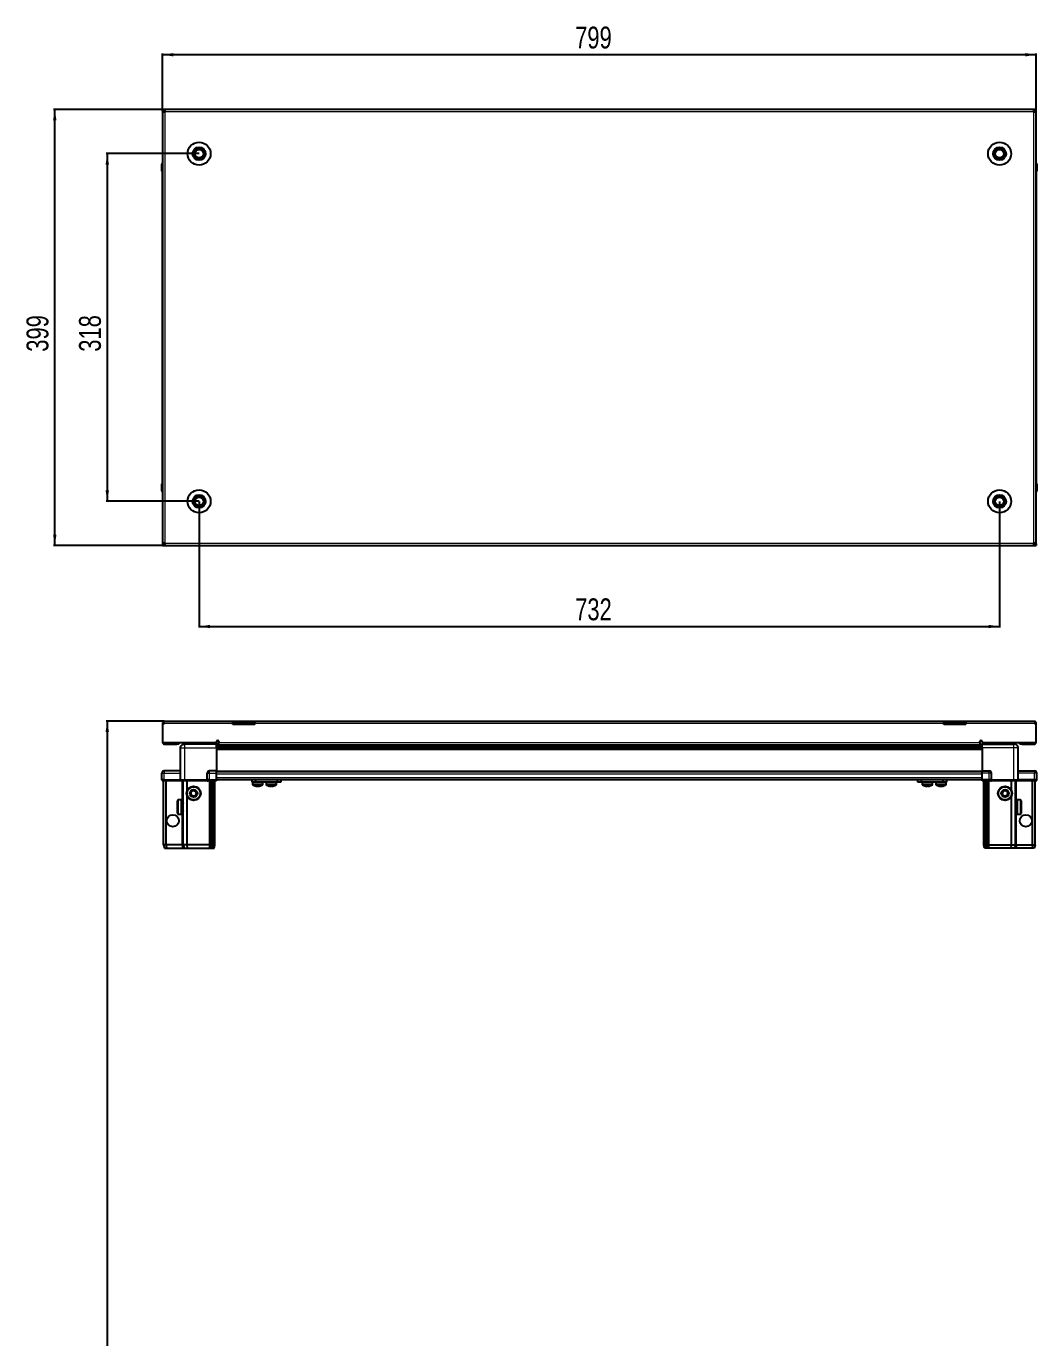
# Model space of a CAD drawing. Header units: millimetres. Extents: x 834 to 4645, y -697 to 1802.
# Drawn here: x 834 to 1758, y 553 to 1752 of the extents above; entities that cross this region are included whole.
import ezdxf

# ---------------------------------------------------------------- set-up
doc = ezdxf.new("R2010")
doc.units = ezdxf.units.MM
doc.layers.add('FORMAT', color=7, linetype='Continuous')
doc.styles.add('SLDTEXTSTYLE0', font='TXT', dxfattribs={"width": 0.75})
doc.dimstyles.new('SLDDIMSTYLE0', dxfattribs={"dimtxt": 20, "dimasz": 10, "dimexe": 0, "dimexo": 0.0625, "dimgap": 5, "dimtad": 2, "dimdec": 1, "dimrnd": 1e-09, "dimzin": 12, "dimdsep": 46, "dimtxsty": 'SLDTEXTSTYLE0', "dimsah": 1, "dimcen": 0.09, "dimadec": 0, "dimazin": 3, "dimtfac": 1, "dimtofl": 0, "dimtmove": 0, "dimatfit": 3, "dimfxl": 0, "dimfrac": 2, "dimtolj": 1, "dimtzin": 12, "dimarcsym": 0})

# ---------------------------------------------------------------- blocks, each defined once
blk = doc.blocks.new('_D')
at = {"layer": 'FORMAT'}
for p, q in [((958.3, 1676.3), (858.8, 1676.3)), ((859.8, 1277.3), (859.8, 1676.3)), ((958.3, 1277.3), (858.8, 1277.3))]:
    blk.add_line(p, q, dxfattribs=at)
for points in [[(859.8, 1676.3), (858.3, 1666.3), (861.4, 1666.3)], [(859.8, 1277.3), (861.4, 1287.3), (858.3, 1287.3)]]:
    blk.add_solid(points, dxfattribs=at)
at = {"layer": 'FORMAT', "insert": (834, 1454.6), "char_height": 20, "attachment_point": 1, "rotation": 90, "style": 'SLDTEXTSTYLE0'}
blk.add_mtext('399', dxfattribs=at)
blk = doc.blocks.new('_D_1')
at = {"layer": 'FORMAT'}
for p, q in [((958.3, 1676.3), (958.3, 1727.3)), ((1757.3, 1726.3), (958.3, 1726.3)), ((1757.3, 1676.3), (1757.3, 1727.3))]:
    blk.add_line(p, q, dxfattribs=at)
for points in [[(958.3, 1726.3), (968.3, 1724.7), (968.3, 1727.8)], [(1757.3, 1726.3), (1747.3, 1727.8), (1747.3, 1724.7)]]:
    blk.add_solid(points, dxfattribs=at)
at = {"layer": 'FORMAT', "insert": (1335.7, 1752), "char_height": 20, "attachment_point": 1, "style": 'SLDTEXTSTYLE0'}
blk.add_mtext('799', dxfattribs=at)
blk = doc.blocks.new('_D_2')
at = {"layer": 'FORMAT'}
for p, q in [((991.8, 1317.7), (991.8, 1202.3)), ((1723.8, 1317.7), (1723.8, 1202.3)), ((991.8, 1203.3), (1723.8, 1203.3))]:
    blk.add_line(p, q, dxfattribs=at)
for points in [[(991.8, 1203.3), (1001.8, 1201.7), (1001.8, 1204.8)], [(1723.8, 1203.3), (1713.8, 1204.8), (1713.8, 1201.7)]]:
    blk.add_solid(points, dxfattribs=at)
at = {"layer": 'FORMAT', "insert": (1335.7, 1229), "char_height": 20, "attachment_point": 1, "style": 'SLDTEXTSTYLE0'}
blk.add_mtext('732', dxfattribs=at)
blk = doc.blocks.new('_D_3')
at = {"layer": 'FORMAT'}
for p, q in [((991.8, 1635.8), (906.8, 1635.8)), ((907.8, 1635.8), (907.8, 1317.8)), ((991.8, 1317.8), (906.8, 1317.8))]:
    blk.add_line(p, q, dxfattribs=at)
for points in [[(907.8, 1635.8), (906.3, 1625.8), (909.4, 1625.8)], [(907.8, 1317.8), (909.4, 1327.8), (906.3, 1327.8)]]:
    blk.add_solid(points, dxfattribs=at)
at = {"layer": 'FORMAT', "insert": (882, 1454.6), "char_height": 20, "attachment_point": 1, "rotation": 90, "style": 'SLDTEXTSTYLE0'}
blk.add_mtext('318', dxfattribs=at)
blk = doc.blocks.new('_D_8')
at = {"layer": 'FORMAT'}
for p, q in [((959.9, 1116.7), (906.8, 1116.7)), ((907.8, 1116.7), (907.8, -690)), ((960.4, -690), (906.8, -690))]:
    blk.add_line(p, q, dxfattribs=at)
for points in [[(907.8, 1116.7), (906.3, 1106.7), (909.4, 1106.7)], [(907.8, -690), (909.4, -680), (906.3, -680)]]:
    blk.add_solid(points, dxfattribs=at)
at = {"layer": 'FORMAT', "insert": (882, 172.7), "char_height": 20, "attachment_point": 1, "rotation": 90, "style": 'SLDTEXTSTYLE0'}
blk.add_mtext('1806,7', dxfattribs=at)

msp = doc.modelspace()

# ---------------------------------------------------------------- linework, layer by layer
at = {"color": 7, "linetype": 'Continuous', "lineweight": 25}
for p, q in [((958.32, 1674.76), (958.32, 1676.26)), ((960.42, 1676.26), (958.32, 1676.26)), ((958.32, 1674.76), (960.42, 1674.76)), ((958.32, 1674.76), (958.32, 1674.16)), ((958.32, 1674.16), (958.32, 1279.36)), ((958.32, 1674.16), (960.42, 1674.16)), ((1755.22, 1676.26), (960.42, 1676.26)), ((960.42, 1676.26), (960.42, 1674.16)), ((1755.22, 1674.16), (1755.22, 1676.26)), ((1757.32, 1676.26), (1755.22, 1676.26)), ((1755.22, 1674.76), (1757.32, 1674.76)), ((1755.22, 1674.16), (1757.32, 1674.16)), ((1757.32, 1674.76), (1757.32, 1676.26)), ((1757.32, 1674.16), (1757.32, 1674.76)), ((1757.32, 1279.36), (1757.32, 1674.16)), ((957.82, 1626.26), (957.82, 1619.76)), ((957.82, 1619.76), (957.82, 1626.26)), ((957.82, 1619.76), (957.82, 1619.76)), ((958.32, 1619.76), (957.82, 1619.76)), ((957.97, 1619.76), (957.97, 1333.76)), ((1757.32, 1627.58), (1757.32, 1627.58)), ((1757.32, 1619.76), (1757.82, 1619.76)), ((1757.67, 1333.76), (1757.67, 1619.76)), ((1757.82, 1626.26), (1757.82, 1619.76)), ((1757.82, 1619.76), (1757.82, 1626.26)), ((1757.82, 1619.76), (1757.82, 1619.76)), ((1757.82, 1619.76), (1757.82, 1619.76)), ((957.82, 1327.26), (957.82, 1333.76)), ((957.82, 1333.76), (957.82, 1333.76)), ((957.82, 1333.76), (957.82, 1333.76)), ((957.82, 1333.76), (957.82, 1327.26)), ((958.32, 1333.76), (957.82, 1333.76)), ((1757.32, 1333.76), (1757.82, 1333.76)), ((1757.82, 1333.76), (1757.82, 1333.76)), ((1757.82, 1327.26), (1757.82, 1333.76)), ((1757.82, 1333.76), (1757.82, 1327.26)), ((958.32, 1325.93), (958.32, 1325.93)), ((960.42, 1279.36), (958.32, 1279.36)), ((958.32, 1279.36), (958.32, 1278.76)), ((960.42, 1278.76), (958.32, 1278.76)), ((958.32, 1278.76), (958.32, 1277.26)), ((958.32, 1277.26), (960.42, 1277.26)), ((960.42, 1279.36), (960.42, 1277.26)), ((960.42, 1277.26), (1755.22, 1277.26)), ((1757.32, 1279.36), (1755.22, 1279.36)), ((1755.22, 1277.26), (1755.22, 1279.36)), ((1757.32, 1278.76), (1755.22, 1278.76)), ((1755.22, 1277.26), (1757.32, 1277.26)), ((1757.32, 1278.76), (1757.32, 1279.36)), ((1757.32, 1278.76), (1757.32, 1277.26)), ((959.92, 1116.67), (1022.82, 1116.67)), ((1022.82, 1114.57), (1022.82, 1116.67)), ((1022.82, 1116.67), (1032.82, 1116.67)), ((1032.82, 1116.67), (1042.82, 1116.67)), ((1042.82, 1116.67), (1672.82, 1116.67)), ((1042.82, 1116.67), (1042.82, 1114.57)), ((1672.82, 1114.57), (1672.82, 1116.67)), ((1672.82, 1116.67), (1682.82, 1116.67)), ((1682.82, 1116.67), (1692.82, 1116.67)), ((1692.82, 1116.67), (1755.72, 1116.67)), ((1692.82, 1116.67), (1692.82, 1114.57)), ((959.32, 1114.57), (958.32, 1114.57)), ((958.32, 1114.57), (958.32, 1113.67)), ((958.32, 1113.67), (958.32, 1097.17)), ((959.32, 1113.67), (958.32, 1113.67)), ((959.32, 1114.57), (959.32, 1113.67)), ((1032.82, 1115.17), (1022.82, 1115.17)), ((1022.82, 1113.67), (1022.82, 1114.57)), ((1042.82, 1113.67), (1022.82, 1113.67)), ((1042.82, 1115.17), (1032.82, 1115.17)), ((1042.82, 1113.67), (1042.82, 1114.57)), ((1682.82, 1115.17), (1672.82, 1115.17)), ((1672.82, 1113.67), (1672.82, 1114.57)), ((1692.82, 1113.67), (1672.82, 1113.67)), ((1692.82, 1115.17), (1682.82, 1115.17)), ((1692.82, 1113.67), (1692.82, 1114.57)), ((1756.32, 1114.57), (1756.32, 1113.67)), ((1756.32, 1114.57), (1757.32, 1114.57)), ((1757.32, 1113.67), (1756.32, 1113.67)), ((1757.32, 1113.67), (1757.32, 1114.57)), ((1757.32, 1097.17), (1757.32, 1113.67)), ((958.32, 1097.17), (1007.82, 1097.17)), ((960.42, 1095.67), (971.32, 1095.67)), ((973.32, 1095.67), (971.32, 1095.67)), ((973.32, 1097.17), (973.32, 1095.67)), ((974.82, 1063.17), (974.82, 1092.17)), ((978.57, 1097.17), (978.57, 1095.67)), ((1007.82, 1095.67), (978.82, 1095.67)), ((1005.07, 1095.67), (1005.07, 1097.17)), ((1007.82, 1097.17), (1007.82, 1098.02)), ((1007.82, 1097.17), (1007.82, 1095.67)), ((1007.82, 1095.02), (1031.7, 1095.02)), ((1707.82, 1093.23), (1007.82, 1093.23)), ((1707.82, 1093.19), (1007.82, 1093.19)), ((1007.82, 1092.17), (1007.82, 1071.17)), ((1009.82, 1098.02), (1009.82, 1097.27)), ((1009.82, 1095.17), (1009.82, 1097.27)), ((1009.82, 1095.17), (1705.82, 1095.17)), ((1026.33, 1095.17), (1026.33, 1095.02)), ((1026.49, 1095.17), (1026.49, 1095.02)), ((1026.69, 1095.17), (1026.69, 1095.02)), ((1027.24, 1095.17), (1027.24, 1095.02)), ((1027.66, 1095.17), (1027.66, 1095.02)), ((1028.55, 1095.17), (1028.55, 1095.02)), ((1029.13, 1095.17), (1029.13, 1095.02)), ((1030.27, 1095.17), (1030.27, 1095.02)), ((1030.96, 1095.17), (1030.96, 1095.02)), ((1031.7, 1095.02), (1032.24, 1095.02)), ((1032.24, 1095.17), (1032.24, 1095.02)), ((1032.24, 1095.02), (1032.25, 1095.02)), ((1032.25, 1095.02), (1032.98, 1095.02)), ((1032.43, 1095.17), (1032.43, 1095.02)), ((1032.93, 1095.17), (1032.93, 1095.02)), ((1032.98, 1095.17), (1032.98, 1095.02)), ((1032.98, 1095.02), (1033.95, 1095.02)), ((1032.98, 1095.02), (1032.98, 1095.02)), ((1033.95, 1095.02), (1681.7, 1095.02)), ((1034.27, 1095.17), (1034.27, 1095.02)), ((1034.28, 1095.17), (1034.28, 1095.02)), ((1034.98, 1095.17), (1034.98, 1095.02)), ((1036.16, 1095.17), (1036.16, 1095.02)), ((1036.77, 1095.17), (1036.77, 1095.02)), ((1037.72, 1095.17), (1037.72, 1095.02)), ((1038.17, 1095.17), (1038.17, 1095.02)), ((1038.8, 1095.17), (1038.8, 1095.02)), ((1039.05, 1095.17), (1039.05, 1095.02)), ((1039.3, 1095.17), (1039.3, 1095.02)), ((1039.32, 1095.17), (1039.32, 1095.02)), ((1676.32, 1095.17), (1676.32, 1095.02)), ((1676.44, 1095.17), (1676.44, 1095.02)), ((1676.62, 1095.17), (1676.62, 1095.02)), ((1677.13, 1095.17), (1677.13, 1095.02)), ((1677.52, 1095.17), (1677.52, 1095.02)), ((1678.37, 1095.17), (1678.37, 1095.02)), ((1678.94, 1095.17), (1678.94, 1095.02)), ((1680.05, 1095.17), (1680.05, 1095.02)), ((1680.74, 1095.17), (1680.74, 1095.02)), ((1681.7, 1095.02), (1682.01, 1095.02)), ((1682.01, 1095.17), (1682.01, 1095.02)), ((1682.01, 1095.02), (1682.74, 1095.02)), ((1682.01, 1095.02), (1682.01, 1095.02)), ((1682.27, 1095.17), (1682.27, 1095.02)), ((1682.74, 1095.17), (1682.74, 1095.02)), ((1682.74, 1095.02), (1684.04, 1095.02)), ((1683.95, 1095.02), (1707.82, 1095.02)), ((1684.04, 1095.17), (1684.04, 1095.02)), ((1684.13, 1095.17), (1684.13, 1095.02)), ((1684.75, 1095.17), (1684.75, 1095.02)), ((1685.95, 1095.17), (1685.95, 1095.02)), ((1686.58, 1095.17), (1686.58, 1095.02)), ((1687.56, 1095.17), (1687.56, 1095.02)), ((1688.03, 1095.17), (1688.03, 1095.02)), ((1688.7, 1095.17), (1688.7, 1095.02)), ((1688.98, 1095.17), (1688.98, 1095.02)), ((1689.27, 1095.17), (1689.27, 1095.02)), ((1689.32, 1095.02), (1689.32, 1095.17)), ((1689.32, 1095.17), (1689.32, 1095.02)), ((1705.82, 1097.27), (1705.82, 1098.02)), ((1705.82, 1097.27), (1705.82, 1095.17)), ((1707.82, 1098.02), (1707.82, 1097.17)), ((1707.82, 1097.17), (1757.32, 1097.17)), ((1707.82, 1097.17), (1707.82, 1095.67)), ((1707.82, 1095.67), (1736.82, 1095.67)), ((1707.82, 1092.17), (1707.82, 1071.17)), ((1710.57, 1097.17), (1710.57, 1095.67)), ((1737.07, 1095.67), (1737.07, 1097.17)), ((1740.82, 1063.17), (1740.82, 1092.17)), ((1742.32, 1095.67), (1742.32, 1097.17)), ((1744.32, 1095.67), (1742.32, 1095.67)), ((1744.32, 1095.67), (1755.22, 1095.67)), ((957.82, 1063.17), (957.82, 1069.17)), ((974.82, 1071.17), (959.82, 1071.17)), ((999.32, 1063.17), (999.32, 1069.17)), ((1007.82, 1071.17), (1001.32, 1071.17)), ((1007.82, 1069.17), (1007.82, 1071.17)), ((1007.82, 1070.52), (1707.82, 1070.52)), ((1007.82, 1063.17), (1007.82, 1069.17)), ((1707.82, 1071.17), (1714.32, 1071.17)), ((1707.82, 1069.17), (1707.82, 1071.17)), ((1707.82, 1063.17), (1707.82, 1069.17)), ((1716.32, 1063.17), (1716.32, 1069.17)), ((1740.82, 1071.17), (1755.82, 1071.17)), ((1757.82, 1063.17), (1757.82, 1069.17)), ((957.82, 1063.17), (957.82, 1062.84)), ((957.82, 1063.17), (957.82, 1063.17)), ((957.82, 1063.17), (957.82, 1062.84)), ((959.82, 1063.17), (957.82, 1063.17)), ((957.82, 1062.84), (958.32, 1061.97)), ((957.82, 1062.84), (958.32, 1061.97)), ((958.32, 1061.97), (959.82, 1061.97)), ((959.32, 1003.67), (959.32, 1061.97)), ((959.82, 1063.17), (974.62, 1063.17)), ((974.62, 1061.97), (959.82, 1061.97)), ((961.82, 1003.67), (961.82, 1061.97)), ((974.62, 1063.17), (974.82, 1063.17)), ((974.82, 1061.97), (974.62, 1061.97)), ((974.82, 1063.17), (974.82, 1061.97)), ((974.82, 1063.17), (978.82, 1063.17)), ((978.82, 1061.97), (974.82, 1061.97)), ((977.32, 1003.67), (977.32, 1061.97)), ((978.82, 1063.17), (999.12, 1063.17)), ((999.12, 1061.97), (978.82, 1061.97)), ((980.82, 1053.17), (980.82, 1061.97)), ((999.12, 1063.17), (999.32, 1063.17)), ((999.32, 1061.97), (999.12, 1061.97)), ((999.32, 1063.17), (999.32, 1061.97)), ((1001.32, 1063.17), (999.32, 1063.17)), ((999.32, 1063.17), (1001.32, 1063.17)), ((999.32, 1061.97), (1000, 1061.97)), ((1007.82, 1061.97), (1000, 1061.97)), ((1001.32, 1063.17), (1007.82, 1063.17)), ((1001.32, 1062.84), (1007.82, 1062.84)), ((1002.32, 1003.67), (1002.32, 1061.97)), ((1003.32, 1003.67), (1003.32, 1061.97)), ((1004.82, 1003.67), (1004.82, 1061.97)), ((1006.32, 1003.67), (1006.32, 1061.97)), ((1007.82, 1063.32), (1707.82, 1063.32)), ((1007.82, 1063.17), (1007.82, 1062.84)), ((1007.82, 1062.84), (1007.82, 1061.97)), ((1040.27, 1060.82), (1040.27, 1063.32)), ((1043.27, 1060.82), (1040.27, 1060.82)), ((1040.62, 1060.82), (1040.62, 1058.92)), ((1043.27, 1063.32), (1043.27, 1060.82)), ((1063.47, 1060.82), (1043.27, 1060.82)), ((1050.12, 1058.92), (1050.12, 1060.82)), ((1053.07, 1060.82), (1053.07, 1058.92)), ((1053.12, 1060.82), (1053.12, 1058.92)), ((1062.62, 1058.92), (1062.62, 1060.82)), ((1063.47, 1060.82), (1063.47, 1063.32)), ((1066.47, 1060.82), (1063.47, 1060.82)), ((1066.47, 1063.32), (1066.47, 1060.82)), ((1649.17, 1060.82), (1649.17, 1063.32)), ((1652.17, 1060.82), (1649.17, 1060.82)), ((1652.17, 1063.32), (1652.17, 1060.82)), ((1672.37, 1060.82), (1652.17, 1060.82)), ((1653.02, 1060.82), (1653.02, 1058.92)), ((1662.52, 1058.92), (1662.52, 1060.82)), ((1662.57, 1058.92), (1662.57, 1060.82)), ((1665.52, 1060.82), (1665.52, 1058.92)), ((1672.37, 1060.82), (1672.37, 1063.32)), ((1675.37, 1060.82), (1672.37, 1060.82)), ((1675.02, 1058.92), (1675.02, 1060.82)), ((1675.37, 1063.32), (1675.37, 1060.82)), ((1707.82, 1063.17), (1714.32, 1063.17)), ((1707.82, 1063.17), (1707.82, 1062.84)), ((1707.82, 1063.17), (1707.82, 1063.17)), ((1714.32, 1063.17), (1707.82, 1063.17)), ((1707.82, 1061.97), (1707.82, 1062.84)), ((1707.82, 1062.84), (1707.82, 1062.84)), ((1707.82, 1062.84), (1714.32, 1062.84)), ((1715.65, 1061.97), (1707.82, 1061.97)), ((1709.32, 1003.67), (1709.32, 1061.97)), ((1710.82, 1003.67), (1710.82, 1061.97)), ((1712.32, 1003.67), (1712.32, 1061.97)), ((1713.32, 1003.67), (1713.32, 1061.97)), ((1716.32, 1063.17), (1714.32, 1063.17)), ((1715.65, 1061.97), (1716.32, 1061.97)), ((1716.32, 1063.17), (1716.32, 1061.97)), ((1716.32, 1063.17), (1716.52, 1063.17)), ((1716.52, 1061.97), (1716.32, 1061.97)), ((1716.52, 1063.17), (1736.82, 1063.17)), ((1736.82, 1061.97), (1716.52, 1061.97)), ((1734.82, 1053.17), (1734.82, 1061.97)), ((1736.82, 1063.17), (1740.82, 1063.17)), ((1740.82, 1061.97), (1736.82, 1061.97)), ((1738.32, 1003.67), (1738.32, 1061.97)), ((1740.82, 1063.17), (1740.82, 1061.97)), ((1740.82, 1063.17), (1741.02, 1063.17)), ((1741.02, 1061.97), (1740.82, 1061.97)), ((1741.02, 1063.17), (1755.82, 1063.17)), ((1755.82, 1063.17), (1741.02, 1063.17)), ((1755.82, 1061.97), (1741.02, 1061.97)), ((1753.82, 1003.67), (1753.82, 1061.97)), ((1757.82, 1063.17), (1755.82, 1063.17)), ((1755.82, 1061.97), (1757.32, 1061.97)), ((1756.32, 1003.67), (1756.32, 1061.97)), ((1757.32, 1061.97), (1757.82, 1062.84)), ((1757.82, 1063.17), (1757.82, 1062.84)), ((972.12, 1032.47), (972.12, 1043.87)), ((975.82, 1044.67), (972.92, 1044.67)), ((975.32, 1044.58), (975.82, 1044.58)), ((975.32, 1044.58), (975.32, 1044.41)), ((975.32, 1044.41), (975.82, 1044.41)), ((975.32, 1043.93), (975.82, 1043.93)), ((975.32, 1043.93), (975.32, 1043.55)), ((975.82, 1044.58), (975.82, 1044.67)), ((975.82, 1044.41), (975.82, 1044.58)), ((975.82, 1043.93), (975.82, 1044.41)), ((975.82, 1043.55), (975.82, 1043.93)), ((980.82, 1003.67), (980.82, 1048.17)), ((1734.82, 1003.67), (1734.82, 1048.17)), ((1742.72, 1044.67), (1739.82, 1044.67)), ((1739.82, 1044.67), (1739.82, 1044.66)), ((1740.32, 1044.66), (1739.82, 1044.66)), ((1739.82, 1044.66), (1739.82, 1044.58)), ((1739.82, 1044.58), (1739.82, 1044.24)), ((1740.32, 1044.58), (1739.82, 1044.58)), ((1740.32, 1044.24), (1739.82, 1044.24)), ((1739.82, 1044.24), (1739.82, 1043.93)), ((1739.82, 1043.93), (1739.82, 1043.22)), ((1740.32, 1043.93), (1739.82, 1043.93)), ((1740.32, 1044.58), (1740.32, 1044.66)), ((1740.32, 1043.93), (1740.32, 1044.24)), ((1743.52, 1043.87), (1743.52, 1042.39)), ((975.32, 1043.55), (975.82, 1043.55)), ((975.32, 1042.71), (975.82, 1042.71)), ((975.32, 1042.71), (975.32, 1042.15)), ((975.32, 1042.15), (975.82, 1042.15)), ((975.32, 1041.05), (975.82, 1041.05)), ((975.32, 1041.05), (975.32, 1040.37)), ((975.32, 1040.37), (975.82, 1040.37)), ((975.32, 1039.11), (975.82, 1039.11)), ((975.32, 1039.11), (975.32, 1038.37)), ((975.32, 1038.8), (975.82, 1038.8)), ((975.32, 1038.37), (975.82, 1038.37)), ((975.32, 1037.07), (975.82, 1037.07)), ((975.32, 1037.07), (975.32, 1036.35)), ((975.32, 1036.94), (975.82, 1036.94)), ((975.32, 1036.35), (975.82, 1036.35)), ((975.32, 1035.15), (975.82, 1035.15)), ((975.32, 1035.15), (975.32, 1034.51)), ((975.32, 1034.51), (975.82, 1034.51)), ((975.32, 1033.52), (975.82, 1033.52)), ((975.32, 1033.52), (975.32, 1033.03)), ((975.32, 1033.03), (975.82, 1033.03)), ((975.32, 1032.34), (975.82, 1032.34)), ((975.32, 1032.34), (975.32, 1032.05)), ((975.32, 1032.05), (975.82, 1032.05)), ((975.32, 1031.74), (975.82, 1031.74)), ((975.32, 1031.74), (975.32, 1031.68)), ((975.82, 1042.71), (975.82, 1043.55)), ((975.82, 1042.15), (975.82, 1042.71)), ((975.92, 1042.57), (975.82, 1042.57)), ((975.82, 1041.05), (975.82, 1042.15)), ((975.82, 1040.37), (975.82, 1041.05)), ((975.82, 1039.11), (975.82, 1040.37)), ((975.82, 1038.8), (975.82, 1039.11)), ((975.82, 1037.07), (975.82, 1038.37)), ((975.82, 1036.35), (975.82, 1036.94)), ((975.82, 1035.15), (975.82, 1036.35)), ((975.82, 1034.51), (975.82, 1035.15)), ((975.82, 1033.52), (975.82, 1034.51)), ((975.82, 1033.77), (975.92, 1033.77)), ((975.82, 1033.03), (975.82, 1033.52)), ((975.82, 1032.34), (975.82, 1033.03)), ((975.82, 1032.05), (975.82, 1032.34)), ((975.82, 1031.74), (975.82, 1032.05)), ((975.82, 1031.68), (975.82, 1031.74)), ((975.92, 1041.06), (975.92, 1042.57)), ((975.92, 1033.77), (975.92, 1041.06)), ((976.81, 1041.48), (976.32, 1042.17)), ((976.32, 1034.17), (976.32, 1042.17)), ((976.32, 1034.17), (976.81, 1034.86)), ((977.29, 1042.17), (976.81, 1041.48)), ((976.81, 1034.86), (976.81, 1041.48)), ((976.81, 1034.86), (977.29, 1034.17)), ((977.32, 1042.17), (977.29, 1042.17)), ((977.29, 1034.17), (977.29, 1042.17)), ((977.29, 1034.17), (977.32, 1034.17)), ((1738.36, 1042.17), (1738.32, 1042.17)), ((1738.32, 1034.17), (1738.36, 1034.17)), ((1738.84, 1041.48), (1738.36, 1042.17)), ((1738.36, 1042.17), (1738.36, 1041.13)), ((1738.36, 1041.13), (1738.36, 1034.17)), ((1738.36, 1034.17), (1738.84, 1034.86)), ((1739.32, 1042.17), (1738.84, 1041.48)), ((1738.84, 1041.48), (1738.84, 1040.62)), ((1738.84, 1040.62), (1738.84, 1034.86)), ((1738.84, 1034.86), (1739.32, 1034.17)), ((1739.32, 1042.17), (1739.32, 1041.13)), ((1739.32, 1041.13), (1739.32, 1034.17)), ((1739.82, 1042.57), (1739.72, 1042.57)), ((1739.72, 1042.57), (1739.72, 1033.77)), ((1739.72, 1033.77), (1739.82, 1033.77)), ((1740.32, 1043.22), (1739.82, 1043.22)), ((1739.82, 1043.22), (1739.82, 1042.72)), ((1739.82, 1042.72), (1739.82, 1041.71)), ((1740.32, 1042.72), (1739.82, 1042.72)), ((1740.32, 1041.71), (1739.82, 1041.71)), ((1739.82, 1041.71), (1739.82, 1041.06)), ((1739.82, 1041.06), (1739.82, 1039.85)), ((1740.32, 1041.06), (1739.82, 1041.06)), ((1740.32, 1039.85), (1739.82, 1039.85)), ((1739.82, 1039.85), (1739.82, 1039.31)), ((1740.32, 1039.31), (1739.82, 1039.31)), ((1739.82, 1039.12), (1739.82, 1037.83)), ((1740.32, 1039.12), (1739.82, 1039.12)), ((1740.32, 1037.83), (1739.82, 1037.83)), ((1740.32, 1037.44), (1739.82, 1037.44)), ((1739.82, 1037.44), (1739.82, 1037.09)), ((1740.32, 1037.09), (1739.82, 1037.09)), ((1739.82, 1037.09), (1739.82, 1035.84)), ((1740.32, 1035.84), (1739.82, 1035.84)), ((1739.82, 1035.84), (1739.82, 1035.16)), ((1739.82, 1035.16), (1739.82, 1034.08)), ((1740.32, 1035.16), (1739.82, 1035.16)), ((1740.32, 1034.08), (1739.82, 1034.08)), ((1739.82, 1034.08), (1739.82, 1033.53)), ((1739.82, 1033.53), (1739.82, 1032.72)), ((1740.32, 1033.53), (1739.82, 1033.53)), ((1740.32, 1032.72), (1739.82, 1032.72)), ((1739.82, 1032.72), (1739.82, 1032.35)), ((1739.82, 1032.35), (1739.82, 1031.89)), ((1740.32, 1032.35), (1739.82, 1032.35)), ((1740.32, 1031.89), (1739.82, 1031.89)), ((1739.82, 1031.89), (1739.82, 1031.74)), ((1739.82, 1031.74), (1739.82, 1031.67)), ((1740.32, 1031.74), (1739.82, 1031.74)), ((1740.32, 1042.72), (1740.32, 1043.22)), ((1740.32, 1041.06), (1740.32, 1041.71)), ((1740.32, 1039.12), (1740.32, 1039.85)), ((1740.32, 1037.09), (1740.32, 1037.83)), ((1740.32, 1035.16), (1740.32, 1035.84)), ((1740.32, 1033.53), (1740.32, 1034.08)), ((1740.32, 1032.35), (1740.32, 1032.72)), ((1740.32, 1031.74), (1740.32, 1031.89)), ((1743.52, 1042.39), (1743.52, 1032.47)), ((972.92, 1031.67), (975.82, 1031.67)), ((975.32, 1031.68), (975.82, 1031.68)), ((975.82, 1031.67), (975.82, 1031.68)), ((1739.82, 1031.67), (1742.72, 1031.67)), ((959.32, 1003.67), (960.13, 1000.67)), ((961.82, 1003.67), (959.32, 1003.67)), ((960.13, 1000.67), (961.98, 1000.67)), ((961.82, 1003.67), (961.98, 1000.67)), ((976.32, 1003.67), (961.82, 1003.67)), ((961.98, 1000.67), (976.32, 1000.67)), ((977.32, 1003.67), (976.32, 1003.67)), ((976.32, 1000.67), (978.13, 1000.67)), ((980.82, 1003.67), (977.32, 1003.67)), ((977.32, 1003.67), (978.13, 1000.67)), ((978.13, 1000.67), (981.16, 1000.67)), ((1001.32, 1003.67), (980.82, 1003.67)), ((981.16, 1000.67), (980.82, 1003.67)), ((981.16, 1000.67), (1001.32, 1000.67)), ((1002.32, 1003.67), (1001.32, 1003.67)), ((1001.32, 1000.67), (1003.13, 1000.67)), ((1003.32, 1003.67), (1002.32, 1003.67)), ((1003.13, 1000.67), (1002.32, 1003.67)), ((1003.13, 1000.67), (1003.87, 1000.67)), ((1004.82, 1003.67), (1003.32, 1003.67)), ((1003.87, 1000.67), (1003.32, 1003.67)), ((1003.87, 1000.67), (1004.37, 1000.67)), ((1004.37, 1000.67), (1004.82, 1003.67)), ((1004.37, 1000.67), (1005.52, 1000.67)), ((1006.32, 1003.67), (1004.82, 1003.67)), ((1005.52, 1000.67), (1006.32, 1003.67)), ((1710.13, 1000.67), (1709.32, 1003.67)), ((1709.32, 1003.67), (1710.82, 1003.67)), ((1711.28, 1000.67), (1710.13, 1000.67)), ((1711.28, 1000.67), (1710.82, 1003.67)), ((1710.82, 1003.67), (1712.32, 1003.67)), ((1711.78, 1000.67), (1711.28, 1000.67)), ((1711.78, 1000.67), (1712.32, 1003.67)), ((1712.52, 1000.67), (1711.78, 1000.67)), ((1712.32, 1003.67), (1713.32, 1003.67)), ((1712.52, 1000.67), (1713.32, 1003.67)), ((1714.32, 1000.67), (1712.52, 1000.67)), ((1713.32, 1003.67), (1714.32, 1003.67)), ((1714.32, 1003.67), (1734.82, 1003.67)), ((1734.49, 1000.67), (1714.32, 1000.67)), ((1734.49, 1000.67), (1734.82, 1003.67)), ((1737.52, 1000.67), (1734.49, 1000.67)), ((1734.82, 1003.67), (1738.32, 1003.67)), ((1738.32, 1003.67), (1737.52, 1000.67)), ((1739.32, 1000.67), (1737.52, 1000.67)), ((1738.32, 1003.67), (1739.32, 1003.67)), ((1739.32, 1003.67), (1753.82, 1003.67)), ((1753.67, 1000.67), (1739.32, 1000.67)), ((1753.82, 1003.67), (1753.67, 1000.67)), ((1755.52, 1000.67), (1753.67, 1000.67)), ((1753.82, 1003.67), (1756.32, 1003.67)), ((1756.32, 1003.67), (1755.52, 1000.67))]:
    msp.add_line(p, q, dxfattribs=at)
at = {"color": 8, "linetype": 'Continuous', "lineweight": 18}
for p, q in [((960.42, 1674.16), (960.42, 1279.36)), ((1755.22, 1674.16), (960.42, 1674.16)), ((1755.22, 1279.36), (1755.22, 1674.16)), ((958.32, 1626.26), (957.82, 1626.26)), ((1757.32, 1626.26), (1757.82, 1626.26)), ((958.32, 1327.26), (957.82, 1327.26)), ((1757.32, 1327.26), (1757.82, 1327.26)), ((960.42, 1279.36), (1755.22, 1279.36)), ((1032.82, 1115.17), (1032.82, 1116.67)), ((1682.82, 1116.67), (1682.82, 1115.17)), ((1022.82, 1114.57), (959.32, 1114.57)), ((1672.82, 1114.57), (1042.82, 1114.57)), ((1756.32, 1114.57), (1692.82, 1114.57)), ((960.42, 1097.17), (960.42, 1095.67)), ((971.32, 1095.67), (971.32, 1097.17)), ((978.82, 1092.17), (1007.82, 1092.17)), ((978.82, 1063.17), (978.82, 1092.17)), ((1007.82, 1095.67), (1009.82, 1095.67)), ((1707.82, 1094.44), (1007.82, 1094.44)), ((1007.82, 1091.99), (1707.82, 1091.99)), ((1009.82, 1097.27), (1705.82, 1097.27)), ((1705.82, 1095.67), (1707.82, 1095.67)), ((1736.82, 1092.17), (1707.82, 1092.17)), ((1736.82, 1063.17), (1736.82, 1092.17)), ((1744.32, 1097.17), (1744.32, 1095.67)), ((1755.22, 1097.17), (1755.22, 1095.67)), ((1707.82, 1090.57), (1007.82, 1090.57)), ((957.82, 1069.17), (959.82, 1069.17)), ((959.82, 1071.17), (959.82, 1069.17)), ((959.82, 1063.17), (959.82, 1069.17)), ((959.82, 1069.17), (974.82, 1069.17)), ((999.32, 1069.17), (1001.32, 1069.17)), ((1001.32, 1069.17), (1001.32, 1071.17)), ((1001.32, 1069.17), (1007.82, 1069.17)), ((1001.32, 1063.17), (1001.32, 1069.17)), ((1007.82, 1071.17), (1707.82, 1071.17)), ((1007.82, 1068.52), (1707.82, 1068.52)), ((1714.32, 1069.17), (1707.82, 1069.17)), ((1714.32, 1069.17), (1714.32, 1071.17)), ((1714.32, 1063.17), (1714.32, 1069.17)), ((1716.32, 1069.17), (1714.32, 1069.17)), ((1755.82, 1069.17), (1740.82, 1069.17)), ((1755.82, 1071.17), (1755.82, 1069.17)), ((1755.82, 1063.17), (1755.82, 1069.17)), ((1757.82, 1069.17), (1755.82, 1069.17)), ((959.82, 1063.17), (959.82, 1061.97)), ((974.62, 1061.97), (974.62, 1063.17)), ((976.32, 1042.17), (976.32, 1061.97)), ((978.82, 1063.17), (978.82, 1061.97)), ((999.12, 1061.97), (999.12, 1063.17)), ((1001.32, 1063.17), (1001.32, 1062.84)), ((1001.32, 1003.67), (1001.32, 1061.97)), ((1007.82, 1065.32), (1707.82, 1065.32)), ((1050.12, 1058.92), (1040.62, 1058.92)), ((1049.93, 1058.55), (1040.82, 1058.55)), ((1053.12, 1058.92), (1053.07, 1058.92)), ((1062.62, 1058.92), (1053.12, 1058.92)), ((1053.32, 1058.55), (1053.27, 1058.55)), ((1062.43, 1058.55), (1053.32, 1058.55)), ((1655.23, 1058.92), (1653.02, 1058.92)), ((1655.34, 1058.55), (1653.22, 1058.55)), ((1662.52, 1058.92), (1655.23, 1058.92)), ((1662.33, 1058.55), (1655.34, 1058.55)), ((1662.38, 1058.55), (1662.33, 1058.55)), ((1662.57, 1058.92), (1662.52, 1058.92)), ((1673.03, 1058.92), (1665.52, 1058.92)), ((1672.92, 1058.55), (1665.72, 1058.55)), ((1674.83, 1058.55), (1672.92, 1058.55)), ((1675.02, 1058.92), (1673.03, 1058.92)), ((1707.82, 1063.17), (1707.82, 1062.84)), ((1714.32, 1063.17), (1714.32, 1062.84)), ((1714.32, 1003.67), (1714.32, 1061.97)), ((1716.52, 1063.17), (1716.52, 1061.97)), ((1736.82, 1063.17), (1736.82, 1061.97)), ((1739.32, 1042.17), (1739.32, 1061.97)), ((1741.02, 1063.17), (1741.02, 1061.97)), ((1755.82, 1063.17), (1755.82, 1061.97)), ((972.92, 1031.67), (972.92, 1044.67)), ((1742.72, 1044.67), (1742.72, 1042.98)), ((976.32, 1003.67), (976.32, 1034.17)), ((1739.32, 1003.67), (1739.32, 1034.17)), ((1742.72, 1042.98), (1742.72, 1031.67)), ((976.32, 1003.67), (976.32, 1000.67)), ((1001.32, 1000.67), (1001.32, 1003.67)), ((1714.32, 1000.67), (1714.32, 1003.67)), ((1739.32, 1003.67), (1739.32, 1000.67))]:
    msp.add_line(p, q, dxfattribs=at)
at = {"color": 7, "linetype": 'Continuous', "lineweight": 25}
for centre, radius in [((991.82, 1635.76), 10.5), ((1723.82, 1635.76), 10.5), ((991.82, 1635.76), 6), ((991.82, 1635.76), 3.9), ((1723.82, 1635.76), 6), ((1723.82, 1635.76), 3.9), ((991.82, 1317.76), 10.5), ((991.82, 1317.76), 6), ((991.82, 1317.76), 3.9), ((1723.82, 1317.76), 10.5), ((1723.82, 1317.76), 6), ((1723.82, 1317.76), 3.9), ((986.82, 1050.67), 6.5), ((1728.82, 1050.67), 6.5), ((986.82, 1050.67), 3.46), ((1728.82, 1050.67), 3.46), ((967.82, 1025.67), 5.5), ((1747.82, 1025.67), 5.5)]:
    msp.add_circle(centre, radius, dxfattribs=at)
at = {"color": 8, "linetype": 'Continuous', "lineweight": 18}
for centre in [(986.82, 1050.67), (1728.82, 1050.67)]:
    msp.add_circle(centre, 5.7, dxfattribs=at)
at = {"color": 7, "linetype": 'Continuous', "lineweight": 25}
for centre, radius, start, end in [((991.82, 1635.76), 4.62, 120, 180), ((991.82, 1635.76), 4.62, 180, 240), ((991.82, 1635.76), 4.62, 60, 120), ((991.82, 1635.76), 4.62, 240, 300), ((991.82, 1635.76), 4.62, 0, 60), ((991.82, 1635.76), 4.62, 300, 0), ((1723.82, 1635.76), 4.62, 120, 180), ((1723.82, 1635.76), 4.62, 180, 240), ((1723.82, 1635.76), 4.62, 60, 120), ((1723.82, 1635.76), 4.62, 240, 300), ((1723.82, 1635.76), 4.62, 360, 60), ((1723.82, 1635.76), 4.62, 300, 360), ((959.82, 1626.26), 2, 138.59038, 180), ((1755.82, 1626.26), 2, 33.94202, 41.40962), ((1755.82, 1626.26), 2, 0, 41.39416), ((1755.82, 1626.26), 2, 360, 18.58003), ((959.82, 1327.26), 2, 180, 199.56674), ((959.82, 1327.26), 2, 180, 221.40962), ((959.82, 1327.26), 2, 213.78451, 221.40962), ((991.82, 1317.76), 4.62, 120, 180), ((991.82, 1317.76), 4.62, 60, 120), ((991.82, 1317.76), 4.62, 0, 60), ((1723.82, 1317.76), 4.62, 120, 180), ((1723.82, 1317.76), 4.62, 60, 120), ((1723.82, 1317.76), 4.62, 0, 60), ((1755.82, 1327.26), 2, 318.59038, 0), ((991.82, 1317.76), 4.62, 180, 240), ((991.82, 1317.76), 4.62, 240, 300), ((991.82, 1317.76), 4.62, 300, 0), ((1723.82, 1317.76), 4.62, 180, 240), ((1723.82, 1317.76), 4.62, 240, 300), ((1723.82, 1317.76), 4.62, 300, 0), ((960.42, 1097.77), 2.1, 196.60155, 270), ((1008.82, 1098.02), 1, 0, 180), ((1706.82, 1098.02), 1, 0, 180), ((1755.22, 1097.77), 2.1, 270, 343.39845), ((959.82, 1069.17), 2, 90, 180), ((1001.32, 1069.17), 2, 90, 180), ((1714.32, 1069.17), 2, 0, 90), ((1755.82, 1069.17), 2, 0, 90), ((1041.07, 1058.92), 0.45, 180, 235.28209), ((1045.37, 1065.12), 8, 235.28209, 258.9392), ((1045.37, 1065.12), 8, 281.00757, 304.71791), ((1049.67, 1058.92), 0.45, 304.71791, 0), ((1053.52, 1058.92), 0.45, 180, 235.28209), ((1053.57, 1058.92), 0.45, 180, 235.28209), ((1057.82, 1065.12), 8, 235.28209, 256.54113), ((1057.87, 1065.12), 8, 235.28209, 259.06255), ((1057.87, 1065.12), 8, 280.87532, 304.71791), ((1062.17, 1058.92), 0.45, 304.71791, 0), ((1653.47, 1058.92), 0.45, 180, 235.28209), ((1657.77, 1065.12), 8, 235.28209, 259.05401), ((1657.77, 1065.12), 8, 280.84597, 304.71791), ((1657.82, 1065.12), 8, 280.92113, 304.71791), ((1662.07, 1058.92), 0.45, 304.71791, 0), ((1662.12, 1058.92), 0.45, 304.71791, 0), ((1665.97, 1058.92), 0.45, 180, 235.28209), ((1670.27, 1065.12), 8, 235.28209, 258.92302), ((1670.27, 1065.12), 8, 280.93918, 304.71791), ((1674.57, 1058.92), 0.45, 304.71791, 0), ((972.92, 1043.87), 0.8, 90, 180), ((986.82, 1050.67), 2.5, 134.92207, 194.92207), ((986.82, 1050.67), 2.5, 194.92207, 254.92207), ((986.82, 1050.67), 2.5, 74.92207, 134.92207), ((986.82, 1050.67), 2.5, 254.92207, 314.92207), ((986.82, 1050.67), 2.5, 14.92207, 74.92207), ((986.82, 1050.67), 2.5, 314.92207, 14.92207), ((1728.82, 1050.67), 2.5, 178.29497, 238.29497), ((1728.82, 1050.67), 2.5, 118.29497, 178.29497), ((1728.82, 1050.67), 2.5, 238.29497, 298.29497), ((1728.82, 1050.67), 2.5, 58.29497, 118.29497), ((1728.82, 1050.67), 2.5, 298.29497, 358.29497), ((1728.82, 1050.67), 2.5, 358.29497, 58.29497), ((1742.72, 1043.87), 0.8, 360, 90), ((972.92, 1032.47), 0.8, 180, 270), ((976.32, 1042.57), 0.4, 180, 270), ((976.32, 1033.77), 0.4, 90, 180), ((1739.32, 1042.57), 0.4, 270, 0), ((1739.32, 1033.77), 0.4, 360, 90), ((1742.72, 1032.47), 0.8, 270, 0)]:
    msp.add_arc(centre, radius, start, end, dxfattribs=at)
for centre, start_param, end_param in [((1001.32, 1059.37), 0, 0.7227342), ((1714.32, 1059.37), 5.5604511, 6.2831853)]:
    msp.add_ellipse(centre, major_axis=(0, 3.46), ratio=0.5773503, start_param=start_param, end_param=end_param, dxfattribs=at)
for points, knots in [([(987.21, 1635.76), (987.54, 1636.33), (988.1, 1637.31), (988.92, 1638.73), (989.33, 1639.44), (989.52, 1639.76)], [0, 0, 0, 0, 0.4391308, 0.7513783, 1, 1, 1, 1]), ([(989.52, 1631.76), (989.18, 1632.33), (988.62, 1633.31), (987.8, 1634.73), (987.39, 1635.44), (987.21, 1635.76)], [0, 0, 0, 0, 0.4391308, 0.7513783, 1, 1, 1, 1]), ([(989.52, 1639.76), (989.72, 1639.76), (990.42, 1639.76), (991.73, 1639.76), (993.12, 1639.76), (993.87, 1639.76), (994.13, 1639.76)], [0, 0, 0, 0, 0.1393293, 0.4852696, 0.8163565, 1, 1, 1, 1]), ([(994.13, 1631.76), (993.87, 1631.76), (993.12, 1631.76), (991.73, 1631.76), (990.42, 1631.76), (989.72, 1631.76), (989.52, 1631.76)], [0, 0, 0, 0, 0.1836435, 0.5147304, 0.8606707, 1, 1, 1, 1]), ([(994.13, 1639.76), (994.46, 1639.18), (995.03, 1638.2), (995.85, 1636.78), (996.26, 1636.07), (996.44, 1635.76)], [0, 0, 0, 0, 0.4391308, 0.7513783, 1, 1, 1, 1]), ([(996.44, 1635.76), (996.11, 1635.18), (995.55, 1634.2), (994.72, 1632.78), (994.32, 1632.07), (994.13, 1631.76)], [0, 0, 0, 0, 0.4391308, 0.7513783, 1, 1, 1, 1]), ([(1719.21, 1635.76), (1719.54, 1636.33), (1720.1, 1637.31), (1720.92, 1638.73), (1721.33, 1639.44), (1721.52, 1639.76)], [0, 0, 0, 0, 0.4391308, 0.7513783, 1, 1, 1, 1]), ([(1721.52, 1631.76), (1721.18, 1632.33), (1720.62, 1633.31), (1719.8, 1634.73), (1719.39, 1635.44), (1719.21, 1635.76)], [0, 0, 0, 0, 0.4391308, 0.7513783, 1, 1, 1, 1]), ([(1721.52, 1639.76), (1721.72, 1639.76), (1722.42, 1639.76), (1723.73, 1639.76), (1725.12, 1639.76), (1725.87, 1639.76), (1726.13, 1639.76)], [0, 0, 0, 0, 0.1393293, 0.4852696, 0.8163565, 1, 1, 1, 1]), ([(1726.13, 1631.76), (1725.87, 1631.76), (1725.12, 1631.76), (1723.73, 1631.76), (1722.42, 1631.76), (1721.72, 1631.76), (1721.52, 1631.76)], [0, 0, 0, 0, 0.1836435, 0.5147304, 0.8606707, 1, 1, 1, 1]), ([(1726.13, 1639.76), (1726.46, 1639.18), (1727.03, 1638.2), (1727.85, 1636.78), (1728.26, 1636.07), (1728.44, 1635.76)], [0, 0, 0, 0, 0.4391308, 0.7513783, 1, 1, 1, 1]), ([(1728.44, 1635.76), (1728.11, 1635.18), (1727.55, 1634.2), (1726.72, 1632.78), (1726.32, 1632.07), (1726.13, 1631.76)], [0, 0, 0, 0, 0.4391308, 0.7513783, 1, 1, 1, 1]), ([(987.21, 1317.76), (987.54, 1318.33), (988.1, 1319.31), (988.92, 1320.73), (989.33, 1321.44), (989.52, 1321.76)], [0, 0, 0, 0, 0.4391308, 0.7513783, 1, 1, 1, 1]), ([(989.52, 1321.76), (989.72, 1321.76), (990.42, 1321.76), (991.73, 1321.76), (993.12, 1321.76), (993.87, 1321.76), (994.13, 1321.76)], [0, 0, 0, 0, 0.1393293, 0.4852696, 0.8163565, 1, 1, 1, 1]), ([(994.13, 1321.76), (994.46, 1321.18), (995.03, 1320.2), (995.85, 1318.78), (996.26, 1318.07), (996.44, 1317.76)], [0, 0, 0, 0, 0.4391308, 0.7513783, 1, 1, 1, 1]), ([(1719.21, 1317.76), (1719.54, 1318.33), (1720.1, 1319.31), (1720.92, 1320.73), (1721.33, 1321.44), (1721.52, 1321.76)], [0, 0, 0, 0, 0.4391308, 0.7513783, 1, 1, 1, 1]), ([(1721.52, 1321.76), (1721.72, 1321.76), (1722.42, 1321.76), (1723.73, 1321.76), (1725.12, 1321.76), (1725.87, 1321.76), (1726.13, 1321.76)], [0, 0, 0, 0, 0.1393293, 0.4852696, 0.8163565, 1, 1, 1, 1]), ([(1726.13, 1321.76), (1726.46, 1321.18), (1727.03, 1320.2), (1727.85, 1318.78), (1728.26, 1318.07), (1728.44, 1317.76)], [0, 0, 0, 0, 0.4391308, 0.7513783, 1, 1, 1, 1]), ([(989.52, 1313.76), (989.18, 1314.33), (988.62, 1315.31), (987.8, 1316.73), (987.39, 1317.44), (987.21, 1317.76)], [0, 0, 0, 0, 0.4391308, 0.7513783, 1, 1, 1, 1]), ([(994.13, 1313.76), (993.87, 1313.76), (993.12, 1313.76), (991.73, 1313.76), (990.42, 1313.76), (989.72, 1313.76), (989.52, 1313.76)], [0, 0, 0, 0, 0.1836435, 0.5147304, 0.8606707, 1, 1, 1, 1]), ([(996.44, 1317.76), (996.11, 1317.18), (995.55, 1316.2), (994.72, 1314.78), (994.32, 1314.07), (994.13, 1313.76)], [0, 0, 0, 0, 0.4391308, 0.7513783, 1, 1, 1, 1]), ([(1721.52, 1313.76), (1721.18, 1314.33), (1720.62, 1315.31), (1719.8, 1316.73), (1719.39, 1317.44), (1719.21, 1317.76)], [0, 0, 0, 0, 0.4391308, 0.7513783, 1, 1, 1, 1]), ([(1726.13, 1313.76), (1725.87, 1313.76), (1725.12, 1313.76), (1723.73, 1313.76), (1722.42, 1313.76), (1721.72, 1313.76), (1721.52, 1313.76)], [0, 0, 0, 0, 0.1836435, 0.5147304, 0.8606707, 1, 1, 1, 1]), ([(1728.44, 1317.76), (1728.11, 1317.18), (1727.55, 1316.2), (1726.72, 1314.78), (1726.32, 1314.07), (1726.13, 1313.76)], [0, 0, 0, 0, 0.4391308, 0.7513783, 1, 1, 1, 1]), ([(959.92, 1116.58), (959.84, 1116.57), (959.52, 1116.52), (959.04, 1116.19), (958.57, 1115.65), (958.35, 1115.06), (958.33, 1114.7), (958.32, 1114.57)], [0, 0, 0, 0, 0.0892624, 0.3475085, 0.6057515, 0.8639944, 1, 1, 1, 1]), ([(959.32, 1114.57), (959.37, 1114.83), (959.46, 1115.32), (959.59, 1115.96), (959.72, 1116.43), (959.84, 1116.65), (959.9, 1116.67), (959.92, 1116.67)], [0, 0, 0, 0, 0.2302553, 0.4485219, 0.6667858, 0.8850496, 1, 1, 1, 1]), ([(1755.72, 1116.67), (1755.77, 1116.65), (1755.86, 1116.59), (1755.99, 1116.2), (1756.12, 1115.64), (1756.24, 1115.06), (1756.3, 1114.7), (1756.32, 1114.57)], [0, 0, 0, 0, 0.2302553, 0.4485219, 0.6667858, 0.8850496, 1, 1, 1, 1]), ([(1757.32, 1114.57), (1757.3, 1114.83), (1757.25, 1115.32), (1756.85, 1115.96), (1756.34, 1116.41), (1755.92, 1116.54), (1755.73, 1116.59)], [0, 0, 0, 0, 0.2732435, 0.5322599, 0.7912732, 1, 1, 1, 1]), ([(974.82, 1092.17), (974.87, 1092.61), (974.94, 1093.29), (975.38, 1094.1), (975.83, 1094.67), (976.39, 1095.12), (977.21, 1095.55), (977.88, 1095.63), (978.32, 1095.67)], [0, 0, 0, 0, 0.2394568, 0.3683607, 0.5, 0.6316393, 0.7605432, 1, 1, 1, 1]), ([(978.82, 1095.67), (978.76, 1095.67), (978.63, 1095.67), (978.46, 1095.67), (978.35, 1095.67), (978.33, 1095.67), (978.32, 1095.67)], [0, 0, 0, 0, 0.2493943, 0.5003335, 0.7501667, 1, 1, 1, 1]), ([(1007.82, 1092.17), (1007.82, 1092.57), (1007.82, 1093.35), (1007.82, 1094.4), (1007.82, 1095.19), (1007.82, 1095.61), (1007.82, 1095.66), (1007.82, 1095.67)], [0, 0, 0, 0, 0.21469386, 0.42938772, 0.64408158, 0.85877544, 1, 1, 1, 1]), ([(1707.82, 1092.17), (1707.82, 1092.57), (1707.82, 1093.35), (1707.82, 1094.4), (1707.82, 1095.19), (1707.82, 1095.61), (1707.82, 1095.66), (1707.82, 1095.67)], [0, 0, 0, 0, 0.2146939, 0.4293877, 0.6440816, 0.8587754, 1, 1, 1, 1]), ([(1736.82, 1095.67), (1736.89, 1095.67), (1737.02, 1095.67), (1737.19, 1095.67), (1737.3, 1095.67), (1737.32, 1095.67), (1737.32, 1095.67)], [0, 0, 0, 0, 0.2493943, 0.50033348, 0.75016674, 1, 1, 1, 1]), ([(1740.82, 1092.17), (1740.78, 1092.61), (1740.71, 1093.29), (1740.27, 1094.1), (1739.82, 1094.67), (1739.26, 1095.12), (1738.44, 1095.55), (1737.76, 1095.63), (1737.32, 1095.67)], [0, 0, 0, 0, 0.2394568, 0.3683607, 0.5, 0.6316393, 0.7605432, 1, 1, 1, 1]), ([(1043.87, 1057.27), (1043.87, 1057.27), (1043.87, 1057.26), (1043.74, 1057.29), (1043.56, 1057.35), (1043.41, 1057.4), (1043.33, 1057.43), (1043.32, 1057.44), (1043.32, 1057.45), (1043.33, 1057.44), (1043.36, 1057.44), (1043.43, 1057.43), (1043.72, 1057.36), (1044.1, 1057.29), (1044.51, 1057.26), (1044.79, 1057.28), (1044.94, 1057.35), (1045.04, 1057.42), (1045.12, 1057.44), (1045.14, 1057.44), (1045.16, 1057.45), (1045.18, 1057.44), (1045.22, 1057.44), (1045.33, 1057.41), (1045.48, 1057.34), (1045.71, 1057.28), (1046, 1057.26), (1046.35, 1057.28), (1046.65, 1057.33), (1046.9, 1057.38), (1047.01, 1057.41), (1047.09, 1057.43), (1047.15, 1057.44), (1047.19, 1057.44), (1047.2, 1057.44), (1047.21, 1057.44), (1047.21, 1057.44)], [0, 0, 0, 0, 0.0260981, 0.0798373, 0.1372046, 0.1783571, 0.1990393, 0.2033396, 0.2076895, 0.2107229, 0.2145438, 0.2214795, 0.2486016, 0.3557772, 0.404897, 0.4544227, 0.54605, 0.5914038, 0.5971187, 0.6013251, 0.6043817, 0.6074438, 0.6119905, 0.6242286, 0.6785193, 0.7597502, 0.8043048, 0.8490258, 0.923625, 0.9513598, 0.9687075, 0.9799959, 0.9911421, 0.9954732, 0.998845, 1, 1, 1, 1]), ([(1047.21, 1057.44), (1047.21, 1057.44), (1047.22, 1057.44), (1047.22, 1057.44), (1047.18, 1057.4), (1047.03, 1057.34), (1046.9, 1057.28), (1046.84, 1057.26), (1046.89, 1057.27), (1046.91, 1057.27)], [0, 0, 0, 0, 0.0151829, 0.0365363, 0.0956997, 0.3601423, 0.6752387, 0.8745348, 1, 1, 1, 1]), ([(1056.36, 1057.27), (1056.37, 1057.27), (1056.38, 1057.26), (1056.24, 1057.31), (1056.08, 1057.37), (1055.97, 1057.43), (1055.96, 1057.44), (1055.97, 1057.45), (1055.98, 1057.44), (1056.01, 1057.44), (1056.1, 1057.42), (1056.43, 1057.34), (1056.86, 1057.27), (1057.29, 1057.26), (1057.51, 1057.29), (1057.68, 1057.35), (1057.8, 1057.4), (1057.88, 1057.43), (1057.93, 1057.44), (1057.96, 1057.45), (1057.98, 1057.44), (1058.01, 1057.44), (1058.06, 1057.43), (1058.2, 1057.36), (1058.35, 1057.29), (1058.66, 1057.26), (1059.04, 1057.28), (1059.43, 1057.35), (1059.72, 1057.42), (1059.83, 1057.44), (1059.86, 1057.44), (1059.87, 1057.45), (1059.87, 1057.44), (1059.87, 1057.44), (1059.81, 1057.41), (1059.64, 1057.34), (1059.44, 1057.28), (1059.4, 1057.27), (1059.39, 1057.27)], [0, 0, 0, 0, 0.0283629, 0.0806823, 0.1383562, 0.1672924, 0.1709175, 0.1737955, 0.1766977, 0.1800498, 0.1863992, 0.2130773, 0.319019, 0.3539804, 0.3992833, 0.4476446, 0.4823368, 0.4997721, 0.5033973, 0.5070643, 0.5096216, 0.5128427, 0.5186896, 0.5415539, 0.6319042, 0.6733129, 0.7150637, 0.7923067, 0.8305407, 0.8353583, 0.8389044, 0.8414812, 0.8440625, 0.8478955, 0.8582124, 0.9039802, 0.9724588, 1, 1, 1, 1]), ([(1656.26, 1057.27), (1656.25, 1057.27), (1656.21, 1057.28), (1656.01, 1057.34), (1655.84, 1057.41), (1655.79, 1057.43), (1655.77, 1057.44), (1655.78, 1057.44), (1655.79, 1057.45), (1655.8, 1057.44), (1655.85, 1057.43), (1656.08, 1057.38), (1656.41, 1057.31), (1656.79, 1057.27), (1657.07, 1057.26), (1657.33, 1057.3), (1657.47, 1057.37), (1657.59, 1057.43), (1657.64, 1057.44), (1657.67, 1057.44), (1657.69, 1057.45), (1657.71, 1057.44), (1657.76, 1057.44), (1657.88, 1057.39), (1658.03, 1057.32), (1658.29, 1057.26), (1658.64, 1057.26), (1659.01, 1057.31), (1659.35, 1057.37), (1659.57, 1057.43), (1659.65, 1057.44), (1659.67, 1057.45), (1659.68, 1057.44), (1659.69, 1057.44), (1659.67, 1057.42), (1659.51, 1057.34), (1659.27, 1057.27), (1659.28, 1057.27), (1659.28, 1057.27)], [0, 0, 0, 0, 0.0245191, 0.1059739, 0.1338421, 0.1478185, 0.1535531, 0.1564027, 0.1592796, 0.1617801, 0.1664773, 0.1816483, 0.2541107, 0.3009981, 0.3355791, 0.3791917, 0.4620214, 0.4826759, 0.486455, 0.4902707, 0.4928167, 0.4953568, 0.4997844, 0.513427, 0.5769545, 0.6409725, 0.679017, 0.7313711, 0.7890832, 0.8180386, 0.8216661, 0.824546, 0.8274502, 0.8308045, 0.8371581, 0.8638539, 0.9698659, 1, 1, 1, 1]), ([(1668.74, 1057.27), (1668.76, 1057.27), (1668.8, 1057.26), (1668.75, 1057.28), (1668.63, 1057.33), (1668.52, 1057.38), (1668.47, 1057.41), (1668.44, 1057.43), (1668.43, 1057.44), (1668.43, 1057.44), (1668.43, 1057.44), (1668.44, 1057.44), (1668.44, 1057.44)], [0, 0, 0, 0, 0.117513, 0.3191822, 0.6555874, 0.7806573, 0.8588867, 0.9097918, 0.9600554, 0.9795862, 0.9947917, 1, 1, 1, 1]), ([(1668.44, 1057.44), (1668.45, 1057.44), (1668.46, 1057.44), (1668.5, 1057.44), (1668.66, 1057.4), (1668.94, 1057.34), (1669.3, 1057.28), (1669.63, 1057.26), (1669.96, 1057.28), (1670.16, 1057.34), (1670.33, 1057.41), (1670.4, 1057.43), (1670.45, 1057.44), (1670.47, 1057.44), (1670.5, 1057.45), (1670.52, 1057.44), (1670.56, 1057.43), (1670.67, 1057.38), (1670.78, 1057.31), (1670.98, 1057.27), (1671.22, 1057.26), (1671.61, 1057.3), (1671.97, 1057.37), (1672.23, 1057.43), (1672.29, 1057.44), (1672.31, 1057.44), (1672.32, 1057.45), (1672.33, 1057.44), (1672.32, 1057.44), (1672.22, 1057.39), (1672, 1057.32), (1671.78, 1057.26), (1671.78, 1057.27), (1671.78, 1057.27)], [0, 0, 0, 0, 0.0033506, 0.0080628, 0.021119, 0.0794763, 0.1490118, 0.1929925, 0.2373326, 0.3338878, 0.3669223, 0.3834897, 0.3902874, 0.3936653, 0.3970754, 0.4000395, 0.4056074, 0.423591, 0.5094867, 0.5650663, 0.606058, 0.6577556, 0.7559406, 0.7804241, 0.7849037, 0.7894268, 0.7924448, 0.7954558, 0.8007042, 0.816876, 0.8921804, 0.9680663, 1, 1, 1, 1]), ([(984.04, 1051.42), (984.4, 1051.79), (985.09, 1052.47), (985.76, 1053.15), (986.08, 1053.46)], [0, 0, 0, 0, 0.5346859, 1, 1, 1, 1]), ([(984.78, 1048.63), (984.69, 1048.97), (984.48, 1049.76), (984.22, 1050.72), (984.07, 1051.3), (984.04, 1051.42)], [0, 0, 0, 0, 0.3629006, 0.8668753, 1, 1, 1, 1]), ([(987.57, 1047.88), (987.07, 1048.02), (986.14, 1048.27), (985.21, 1048.52), (984.78, 1048.63)], [0, 0, 0, 0, 0.5346859, 1, 1, 1, 1]), ([(986.08, 1053.46), (986.58, 1053.33), (987.51, 1053.08), (988.44, 1052.83), (988.87, 1052.71)], [0, 0, 0, 0, 0.53468586, 1, 1, 1, 1]), ([(989.61, 1049.92), (989.25, 1049.56), (988.56, 1048.88), (987.88, 1048.2), (987.57, 1047.88)], [0, 0, 0, 0, 0.5346859, 1, 1, 1, 1]), ([(988.87, 1052.71), (988.9, 1052.59), (989.05, 1052.01), (989.31, 1051.05), (989.52, 1050.25), (989.61, 1049.92)], [0, 0, 0, 0, 0.1331247, 0.6370994, 1, 1, 1, 1]), ([(1726.28, 1049.3), (1726.3, 1049.82), (1726.33, 1050.78), (1726.36, 1051.74), (1726.37, 1052.19)], [0, 0, 0, 0, 0.53468586, 1, 1, 1, 1]), ([(1728.74, 1047.79), (1728.45, 1047.97), (1727.75, 1048.4), (1726.9, 1048.92), (1726.39, 1049.24), (1726.28, 1049.3)], [0, 0, 0, 0, 0.3629006, 0.8668753, 1, 1, 1, 1]), ([(1726.37, 1052.19), (1726.82, 1052.43), (1727.67, 1052.89), (1728.52, 1053.35), (1728.91, 1053.56)], [0, 0, 0, 0, 0.53468586, 1, 1, 1, 1]), ([(1731.28, 1049.16), (1730.83, 1048.91), (1729.98, 1048.45), (1729.13, 1048), (1728.74, 1047.79)], [0, 0, 0, 0, 0.5346859, 1, 1, 1, 1]), ([(1728.91, 1053.56), (1729.02, 1053.49), (1729.53, 1053.18), (1730.37, 1052.65), (1731.07, 1052.22), (1731.37, 1052.04)], [0, 0, 0, 0, 0.1331247, 0.6370994, 1, 1, 1, 1]), ([(1731.37, 1052.04), (1731.35, 1051.53), (1731.32, 1050.56), (1731.29, 1049.6), (1731.28, 1049.16)], [0, 0, 0, 0, 0.5346859, 1, 1, 1, 1])]:
    msp.add_open_spline(points, degree=3, knots=knots, dxfattribs=at)
at = {"color": 8, "linetype": 'Continuous', "lineweight": 18}
for points in [[(974.82, 1092.17), (974.88, 1092.17), (975, 1092.17), (975.93, 1092.17), (977.25, 1092.17), (978.3, 1092.17), (978.82, 1092.17)], [(1740.82, 1092.17), (1740.76, 1092.17), (1740.64, 1092.17), (1739.72, 1092.17), (1738.4, 1092.17), (1737.35, 1092.17), (1736.82, 1092.17)]]:
    msp.add_open_spline(points, degree=3, dxfattribs=at)
for points in [[(978.82, 1092.17), (978.82, 1092.61), (978.82, 1093.29), (978.82, 1094.1), (978.82, 1094.67), (978.82, 1095.12), (978.82, 1095.55), (978.82, 1095.63), (978.82, 1095.67)], [(1736.82, 1092.17), (1736.82, 1092.61), (1736.82, 1093.29), (1736.82, 1094.1), (1736.82, 1094.67), (1736.82, 1095.12), (1736.82, 1095.55), (1736.82, 1095.63), (1736.82, 1095.67)]]:
    msp.add_open_spline(points, degree=3, knots=[0, 0, 0, 0, 0.2394568, 0.3683607, 0.5, 0.6316393, 0.7605432, 1, 1, 1, 1], dxfattribs=at)

# ---------------------------------------------------------------- dimensions: what is measured, and where the dimension line sits
at = {"layer": 'FORMAT'}
dim = msp.add_linear_dim(base=(958.32, 1726.26), p1=(1757.32, 1676.26), p2=(958.32, 1676.26), dimstyle='SLDDIMSTYLE0', dxfattribs=at)
dim.commit()
dim.dimension.update_dxf_attribs({"geometry": '_D_1', "text_midpoint": (1357.82, 1726.26), "dimtype": 160})
for base, p1, p2, angle, picture, middle in [((859.82, 1676.26), (958.32, 1277.26), (958.32, 1676.26), 90, '_D', (859.82, 1476.76)), ((907.82, 1317.76), (991.82, 1635.76), (991.82, 1317.76), 90, '_D_3', (907.82, 1476.76)), ((1723.82, 1203.26), (991.82, 1317.76), (1723.82, 1317.76), 0, '_D_2', (1357.82, 1203.26)), ((907.82, -690.03), (959.92, 1116.67), (960.42, -690.03), 90, '_D_8', (907.82, 213.32))]:
    dim = msp.add_linear_dim(base=base, p1=p1, p2=p2, angle=angle, dimstyle='SLDDIMSTYLE0', dxfattribs=at)
    dim.commit()
    dim.dimension.update_dxf_attribs({"geometry": picture, "text_midpoint": middle, "dimtype": 160})

doc.saveas('drawing.dxf')
